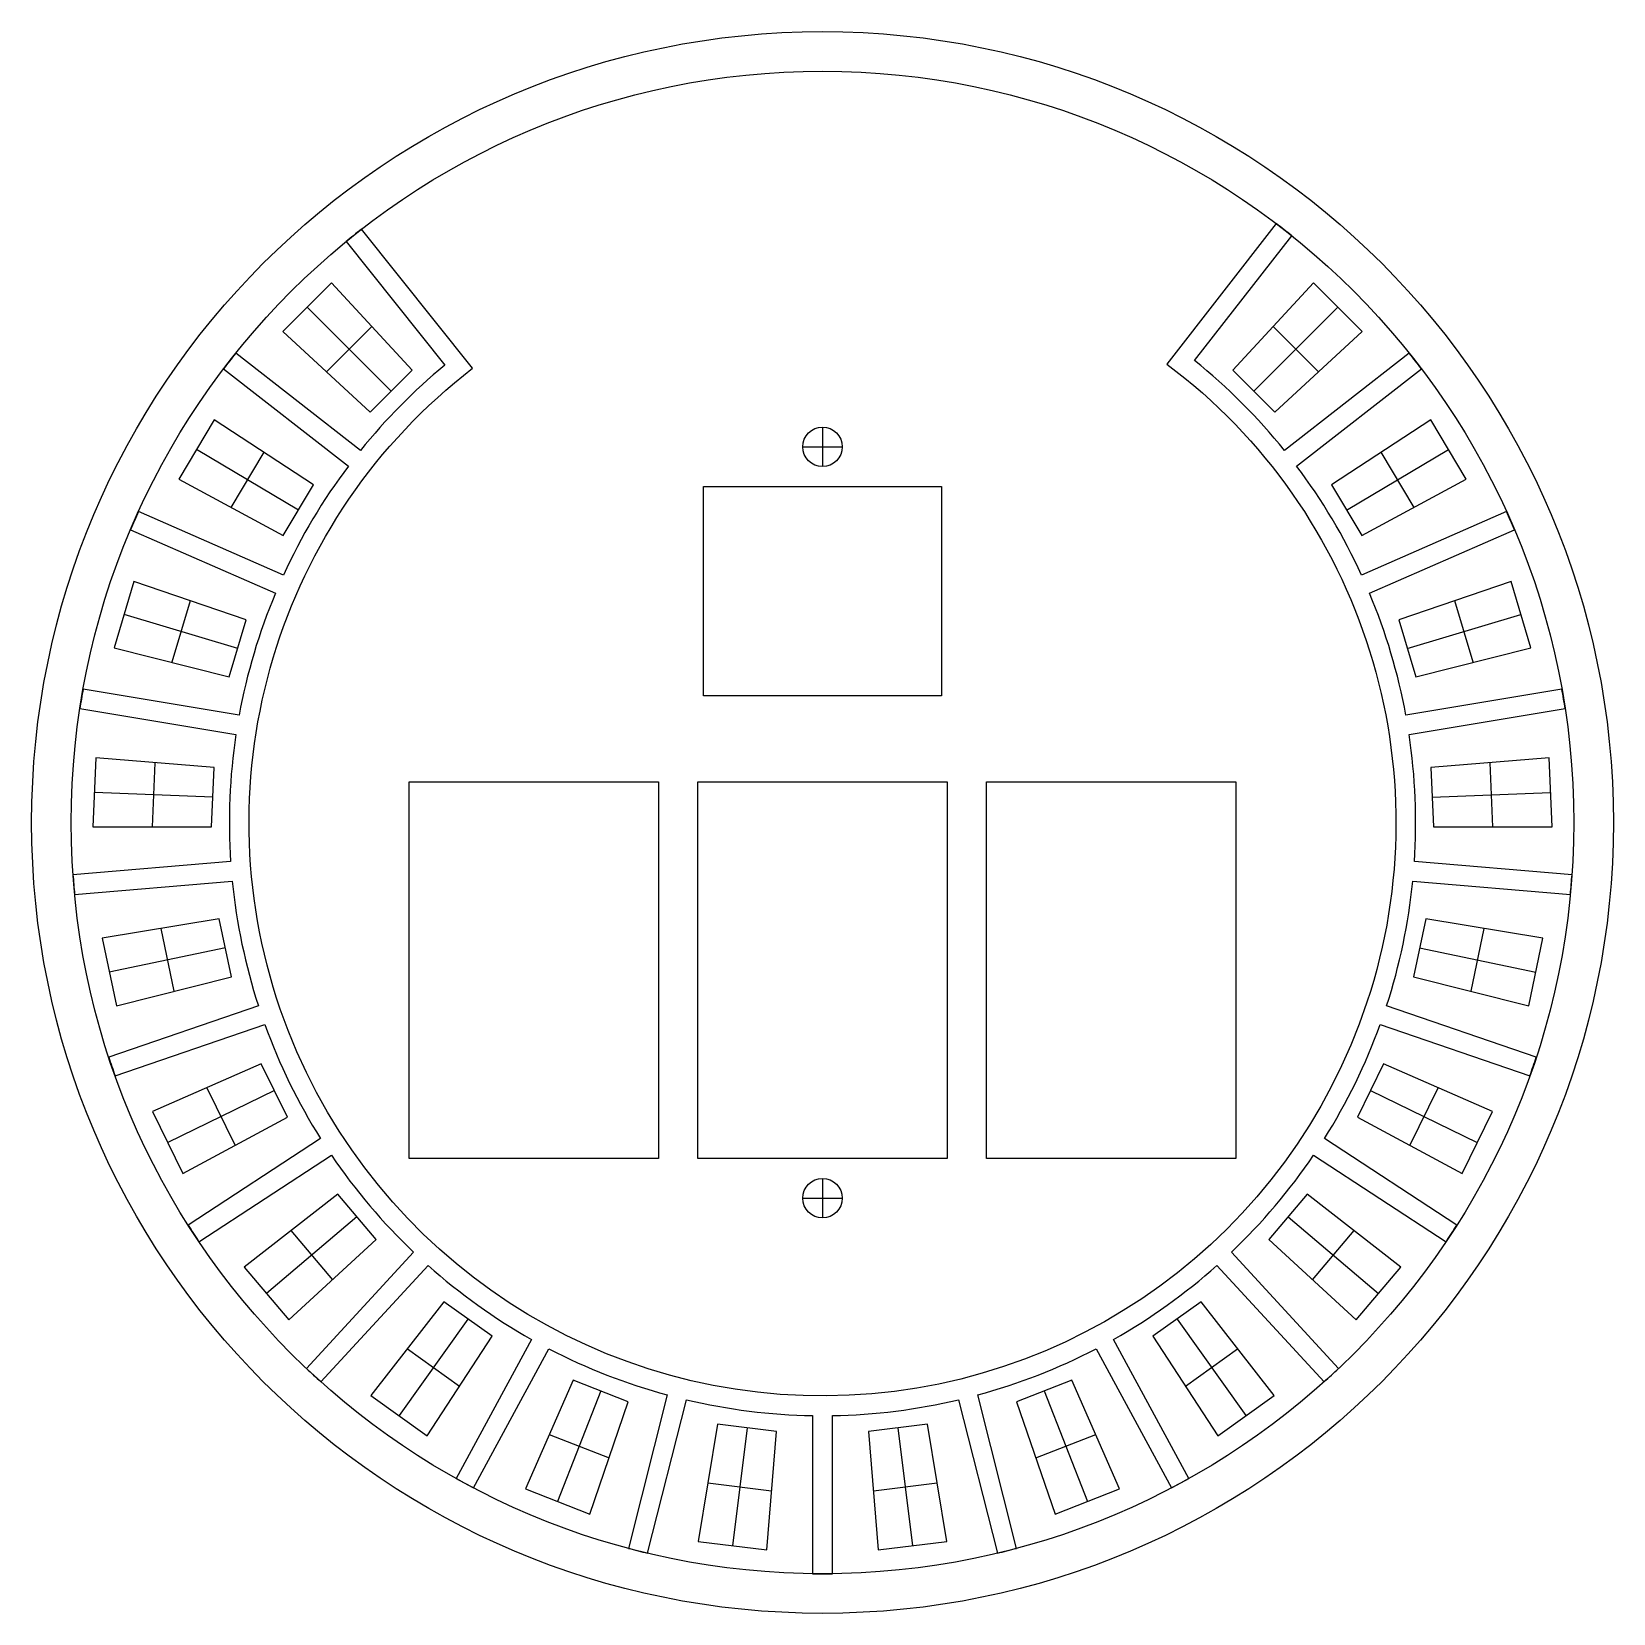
# Model space of a CAD drawing. Header units: millimetres. Extents: x 867.8 to 947.8, y 19.8 to 99.8.
import ezdxf

# ---------------------------------------------------------------- set-up
doc = ezdxf.new("R2010")
doc.units = ezdxf.units.MM

msp = doc.modelspace()

# ---------------------------------------------------------------- linework, layer by layer
for p, q in [((885.951, 81.668), (881.708, 85.91)), ((929.593, 81.668), (933.835, 85.91)), ((884.978, 84.938), (882.68, 82.64)), ((932.863, 82.64), (930.565, 84.938)), ((907.772, 79.847), (907.772, 77.847)), ((881.262, 75.643), (876.107, 78.714)), ((879.516, 78.575), (877.853, 75.783)), ((906.772, 78.847), (908.772, 78.847)), ((934.282, 75.643), (939.436, 78.714)), ((937.691, 75.783), (936.027, 78.575)), ((875.783, 71.065), (874.856, 67.95)), ((940.687, 67.95), (939.76, 71.065)), ((878.195, 68.652), (872.444, 70.364)), ((937.348, 68.652), (943.099, 70.364)), ((874.008, 62.869), (873.874, 59.622)), ((941.669, 59.622), (941.535, 62.869)), ((876.939, 61.122), (870.944, 61.37)), ((938.605, 61.122), (944.6, 61.37)), ((874.299, 54.488), (874.966, 51.308)), ((940.577, 51.308), (941.244, 54.488)), ((877.569, 53.514), (871.697, 52.282)), ((937.974, 53.514), (943.847, 52.282)), ((876.639, 46.435), (878.066, 43.516)), ((937.477, 43.516), (938.904, 46.435)), ((880.048, 46.293), (874.657, 43.658)), ((935.496, 46.293), (940.886, 43.658)), ((907.772, 41.847), (907.772, 39.847)), ((906.772, 40.847), (908.772, 40.847)), ((884.223, 39.902), (879.645, 36.024)), ((880.884, 39.203), (882.984, 36.723)), ((931.32, 39.902), (935.899, 36.024)), ((932.559, 36.723), (934.66, 39.203)), ((889.84, 34.732), (886.353, 29.849)), ((925.703, 34.732), (929.19, 29.849)), ((886.774, 33.234), (889.419, 31.346)), ((926.124, 31.346), (928.769, 33.234)), ((896.554, 31.098), (894.373, 25.509)), ((918.989, 31.098), (921.17, 25.509)), ((893.95, 28.894), (896.977, 27.713)), ((903.955, 29.224), (903.212, 23.27)), ((911.589, 29.224), (912.331, 23.27)), ((918.566, 27.713), (921.594, 28.894)), ((901.971, 26.448), (905.196, 26.046)), ((910.347, 26.046), (913.572, 26.448))]:
    msp.add_line(p, q)
for points in [[(878.094, 83.579, 0.006579), (877.48, 82.79), (883.794, 77.876, 0.053723), (880.503, 72.354), (873.176, 75.568, 0.006579), (872.774, 74.652), (880.101, 71.438, 0.053723), (878.267, 65.277), (870.375, 66.594, 0.006579), (870.211, 65.607), (878.103, 64.291, 0.053723), (877.837, 57.868), (869.863, 57.207, 0.006579), (869.946, 56.211), (877.92, 56.871, 0.053723), (879.239, 50.58), (871.671, 47.982, 0.006579), (871.996, 47.036), (879.563, 49.634, 0.053723), (882.387, 43.859), (875.689, 39.483, 0.006579), (876.236, 38.646), (882.934, 43.022, 0.053723), (887.088, 38.117), (881.669, 32.23, 0.006579), (882.405, 31.553), (887.824, 37.439, 0.053723), (893.055, 33.704), (889.247, 26.667, 0.006579), (890.127, 26.191), (893.935, 33.228, 0.053723), (899.923, 30.891), (897.959, 23.135, 0.006579), (898.929, 22.89), (900.893, 30.646, 0.053723), (907.272, 29.851), (907.272, 21.85, 0.006579), (908.272, 21.85), (908.272, 29.851, 0.053723), (914.65, 30.646), (916.615, 22.89, 0.006579), (917.584, 23.135), (915.62, 30.891, 0.053723), (921.608, 33.228), (925.416, 26.191, 0.006579), (926.296, 26.667), (922.488, 33.704, 0.053723), (927.719, 37.439), (933.138, 31.553, 0.006579), (933.874, 32.23), (928.455, 38.117, 0.053723), (932.61, 43.022), (939.308, 38.646, 0.006579), (939.855, 39.483), (933.157, 43.859, 0.053723), (935.98, 49.634), (943.547, 47.036, 0.006579), (943.872, 47.982), (936.305, 50.58, 0.053723), (937.624, 56.871), (945.597, 56.211, 0.006579), (945.68, 57.207), (937.706, 57.868, 0.053723), (937.441, 64.291), (945.332, 65.607, 0.006579), (945.168, 66.594), (937.276, 65.277, 0.053723), (935.442, 71.438), (942.769, 74.652, 0.006579), (942.367, 75.568), (935.04, 72.354, 0.053723), (931.75, 77.876), (938.064, 82.79, 0.006579), (937.449, 83.579), (931.135, 78.665, 0.053723), (926.59, 83.21), (931.504, 89.524, 0.006579), (930.715, 90.138), (925.187, 83.035, -2.966122), (890.07, 82.818), (884.454, 89.852, 0.006579), (883.673, 89.228)], [(883.673, 89.228), (888.665, 82.975, 0.050614), (884.408, 78.665), (878.094, 83.579)]]:
    msp.add_lwpolyline(points, format="xyb")
for points in [[(884.89, 80.607), (887.011, 82.728), (882.945, 87.148), (880.471, 84.673)], [(928.532, 82.728), (930.653, 80.607), (935.073, 84.673), (932.598, 87.148)], [(880.494, 74.354), (882.03, 76.932), (877.003, 80.218), (875.212, 77.211)], [(933.514, 76.932), (935.049, 74.354), (940.332, 77.211), (938.54, 80.218)], [(913.792, 66.247), (901.752, 66.247), (901.752, 76.847), (913.792, 76.847)], [(877.767, 67.214), (878.623, 70.09), (872.944, 72.041), (871.945, 68.687)], [(936.92, 70.09), (937.776, 67.214), (943.598, 68.687), (942.599, 72.041)], [(876.877, 59.623), (877.001, 62.621), (871.016, 63.118), (870.871, 59.621)], [(938.543, 62.621), (938.667, 59.623), (944.672, 59.621), (944.527, 63.118)], [(899.472, 42.847), (886.872, 42.847), (886.872, 61.897), (899.472, 61.897)], [(914.072, 42.847), (901.472, 42.847), (901.472, 61.897), (914.072, 61.897)], [(928.672, 42.847), (916.072, 42.847), (916.072, 61.897), (928.672, 61.897)], [(877.877, 52.046), (877.261, 54.982), (871.338, 53.995), (872.056, 50.57)], [(938.282, 54.982), (937.667, 52.046), (943.488, 50.57), (944.206, 53.995)], [(880.707, 44.946), (879.389, 47.641), (873.889, 45.23), (875.426, 42.086)], [(936.154, 47.641), (934.837, 44.946), (940.117, 42.086), (941.654, 45.23)], [(885.193, 38.757), (883.254, 41.047), (878.514, 37.36), (880.776, 34.689)], [(932.289, 41.047), (930.351, 38.757), (934.768, 34.689), (937.03, 37.36)], [(891.061, 33.86), (888.619, 35.603), (884.929, 30.865), (887.778, 28.832)], [(926.924, 35.603), (924.483, 33.86), (927.766, 28.832), (930.614, 30.865)], [(897.951, 30.553), (895.157, 31.643), (892.743, 26.145), (896.003, 24.872)], [(920.387, 31.643), (917.592, 30.553), (919.54, 24.872), (922.801, 26.145)], [(905.443, 29.039), (902.466, 29.41), (901.476, 23.487), (904.949, 23.054)], [(913.077, 29.41), (910.1, 29.039), (910.594, 23.054), (914.067, 23.487)]]:
    msp.add_lwpolyline(points, close=True)
for centre, radius in [((907.772, 59.847), 40), ((907.772, 59.847), 38), ((907.772, 78.847), 1), ((907.772, 40.847), 1)]:
    msp.add_circle(centre, radius)

doc.saveas('drawing.dxf')
